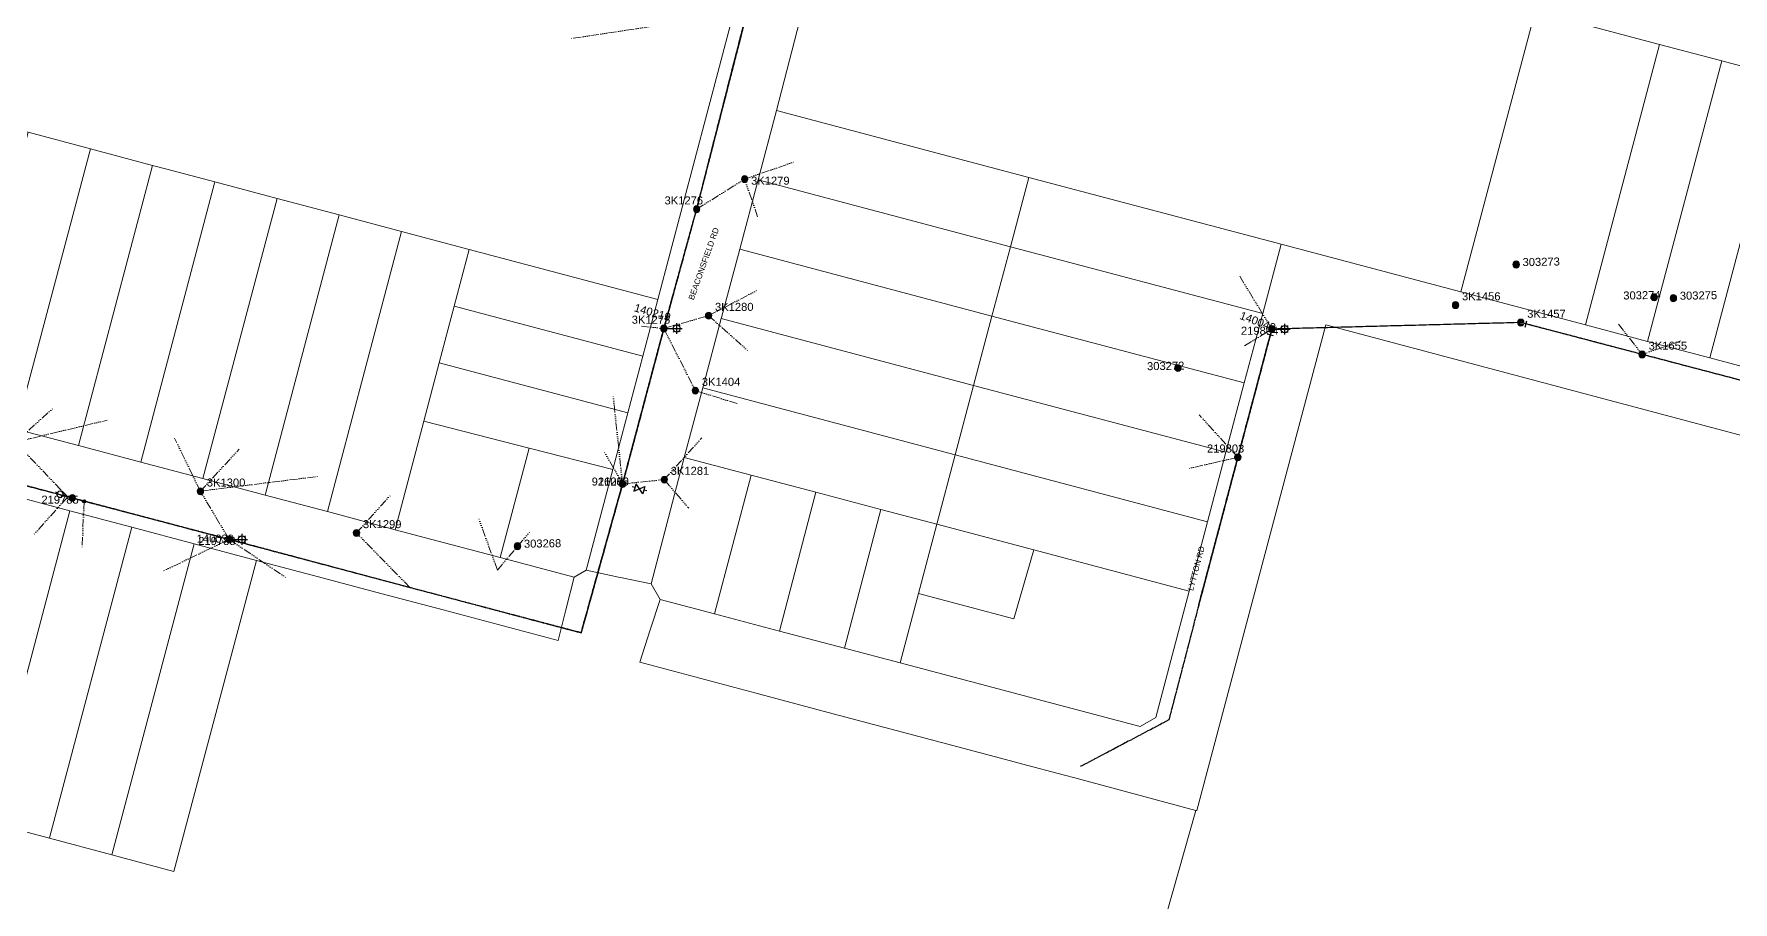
# Model space of a CAD drawing. Header units: metres. Extents: x 256054 to 262066, y 6173540 to 6179224.
# Drawn here: x 258471 to 259002, y 6174721 to 6174992 of the extents above; entities that cross this region are included whole.
import ezdxf
from ezdxf.enums import TextEntityAlignment as Align

# ---------------------------------------------------------------- set-up
doc = ezdxf.new("R2010")
doc.units = ezdxf.units.M
doc.linetypes.add('Cable Exist OH', pattern=[1, 1, 0])
doc.linetypes.add('PHANTOMX2', pattern=[5.6, 2.5, -0.5, 0.15, -0.5, 0.15, -0.5, 0.15, -0.5, 0.15, -0.5])
doc.layers.get('0').update_dxf_attribs({"color": 6})
for name, color, linetype, lineweight in [('Cadastre Land Parcels_SP_EXT', 96, 'Continuous', 15), ('Cadastre Roads_SP_EXT', 54, 'Continuous', 15), ('Mains_HV_EXT', 13, 'Continuous', 25), ('Mains_LV_EXT', 163, 'Continuous', 25), ('Mains_SL_EXT', 131, 'Continuous', 25), ('Services_SP_EXT', 42, 'PHANTOMX2', 20)]:
    doc.layers.add(name, color=color, linetype=linetype, lineweight=lineweight)
for name, color, linetype in [('Equip_LV_EXT', 7, 'Continuous'), ('Equip_SP_HV_EXT', 7, 'Continuous'), ('Equip_SP_LV_EXT', 7, 'Continuous'), ('Equip_SP_SL_EXT', 7, 'Continuous'), ('SupportsOH_SP_TR_HV_LV_SL_EXT', 7, 'Continuous')]:
    doc.layers.add(name, color=color, linetype=linetype)
doc.styles.add('iecARIAL', font='arial.ttf', dxfattribs={"height": 2})
doc.styles.add('POLE_LABEL', font='arial.ttf', dxfattribs={"height": 2})
doc.styles.add('SL_LABEL', font='arial.ttf', dxfattribs={"height": 2})
doc.styles.get("Standard").update_dxf_attribs({"font": 'arial.ttf'})

# ---------------------------------------------------------------- blocks, each defined once
blk = doc.blocks.new('LV_OH_LINKS_OPEN_EXT')
for p, q in [((-0.17, 4.97), (-0.17, 5.46)), ((0.17, 4.97), (0.17, 5.46)), ((-0.17, 3), (-0.17, 2.5)), ((0.17, 3), (0.17, 2.5))]:
    blk.add_line(p, q)
blk.add_lwpolyline([(0, 2.99, 1), (0, 4.98, 1)], format="xyb", close=True)
at = {"flags": 9}
for tag, p in [('ACTUAL_STATUS', (0, 0)), ('CONSTRUCTED_VOLTAGE', (0, -0.2)), ('OPERATING_VOLTAGE', (0, -0.6)), ('ORIENTATION', (0, -0.8)), ('OWNED_BY', (0, -1)), ('STATE', (0, -1.2)), ('SWITCH_TYPE', (0, -1.4)), ('NO_PHASES', (0, -0.4)), ('USAGE', (0, -1.6)), ('LEGEND', (0, -1.8)), ('NOTES', (0, -2))]:
    blk.add_attdef(tag, text='', height=0.2, dxfattribs=at).set_placement(p, align=Align.MIDDLE_LEFT)
at = {"flags": 1}
blk.add_attdef('Z', (0, 0), '', height=0.2, dxfattribs=at)
blk = doc.blocks.new('SL_LANTERN_EXT')
at = {"flags": 9}
for tag, p in [('LRATECODE', (-7.4, 0)), ('LOUTREACHVOCAB', (-7.2, 0)), ('LOUTREACH', (-7, 0)), ('LANTNUMBER', (-6.6, 0)), ('LNEW', (-6.4, 0)), ('LMASTVOCAB', (-6.2, 0)), ('LMAST', (-6, 0)), ('LLAMPVOCAB', (-5.8, 0)), ('LLAMP', (-5.6, 0)), ('LEXIST', (-5.4, 0)), ('LCHARGE3PERCENT', (-5.2, 0)), ('LCHARGE3', (-5, 0)), ('LCHARGE2PERCENT', (-4.8, 0)), ('LCHARGE2', (-4.6, 0)), ('LCHARGE1PERCENT', (-4.4, 0)), ('LCHARGE1', (-4.2, 0)), ('LCATEGORY', (-4, 0)), ('LBRACKETVOCAB', (-3.8, 0)), ('LBRACKET', (-3.6, 0)), ('LKINGHEIGHT', (-3.4, 0)), ('CREPLACE', (-3.2, 0)), ('CREMOVE', (-3, 0)), ('CNUMBER', (-2.8, 0)), ('CNEW', (-2.6, 0)), ('CEXIST', (-2.4, 0)), ('USAGE', (-2.2, 0)), ('STATE', (-2, 0)), ('OWNED_BY', (-1.8, 0)), ('ORIENTATION', (-1.6, 0)), ('OPERATING_VOLTAGE', (-1.4, 0)), ('NO_PHASES', (-1.2, 0)), ('LANTERN_TYPE', (-1, 0)), ('LANTERN_PURPOSE', (-0.8, 0)), ('CONTROL_TYPE', (-0.6, 0)), ('CONSTRUCTED_VOLTAGE', (-0.4, 0))]:
    blk.add_attdef(tag, text='', height=0.001, rotation=270, dxfattribs=at).set_placement(p, align=Align.MIDDLE_LEFT)
for tag, p in [('LREMOVE', (0, -7.6)), ('LREPLACE', (0, -7.8)), ('LTYPE', (0, -8)), ('LTYPEVOCAB', (0, -8.2)), ('LEGEND', (0, -8.4)), ('SUBURB', (0, -8.6)), ('STREETNAME', (0, -8.8)), ('LOCATION', (0, -9)), ('NOTES', (0, -9.2)), ('MAINTAINED_BY', (0, -9.86))]:
    blk.add_attdef(tag, text='', height=0.001, dxfattribs=at).set_placement(p, align=Align.MIDDLE_LEFT)
blk.add_attdef('OPERATED_BY', (0, -9.61), '', height=0.001, dxfattribs=at)
blk.add_wipeout([(5.69, 0), (5.06, -1.06), (4, -1.69), (2.94, -1.06), (2.31, 0), (2.94, 1.06), (4, 1.69), (5.06, 1.06)])
for p, q in [((0, 0), (4, 0)), ((2.94, 1.06), (3.2, 0.8)), ((4, 1.69), (4, 0)), ((5.06, 1.06), (4.8, 0.8)), ((2.94, -1.06), (3.2, -0.8)), ((4, 0), (5.69, 0)), ((4, 0), (4, -1.69)), ((5.06, -1.06), (4.8, -0.8))]:
    blk.add_line(p, q)
blk.add_circle((4, 0), 1.12)
at = {"style": 'SL_LABEL', "flags": 9}
blk.add_attdef('STREET_CODE', text='', height=0.001, rotation=270, dxfattribs=at).set_placement((0, 0), align=Align.MIDDLE_LEFT)
at = {"flags": 1}
blk.add_attdef('Z', (0, 0), '', height=0.001, rotation=270, dxfattribs=at)
at = {"width": 0.9}
blk.add_attdef('LNUMBER', text='', height=1, dxfattribs=at).set_placement((7, -1), align=Align.MIDDLE_LEFT)
blk = doc.blocks.new('POLE_EXT')
blk.add_hatch(color=256).paths.add_polyline_path([(-1, 0, 1), (1, 0, 1)])
blk.add_lwpolyline([(-1, 0, 1), (1, 0, 1)], format="xyb", close=True)
at = {"flags": 8}
blk.add_attdef('pNumber', text='', height=2, dxfattribs=at).set_placement((2.5, 2.5), align=Align.MIDDLE_CENTER)
at = {"style": 'POLE_LABEL', "flags": 9}
for tag, p in [('STRUCTURE_PLANT_NUMBER', (1.35, 0.03)), ('STREET_CODE', (1.35, -0.2))]:
    blk.add_attdef(tag, text='', height=0.2, dxfattribs=at).set_placement(p, align=Align.MIDDLE_LEFT)
at = {"flags": 9}
for tag, p in [('OWNED_BY', (1.35, -0.4)), ('SPECIAL_USE', (1.35, -0.8)), ('STATE', (1.35, -1)), ('cLV', (1.35, -1.4)), ('hDepth', (1.35, -1.6)), ('hDia', (1.35, -1.8)), ('cHV', (1.35, -2)), ('cLinedev', (1.35, -3.4)), ('pExisting', (1.35, -3.8)), ('pFooting', (1.35, -4.4)), ('pNew', (1.35, -4.6)), ('pRelocate', (1.35, -5)), ('pRemove', (1.35, -5.2)), ('pReplace', (1.35, -5.4)), ('PARENT', (1.35, -0.6)), ('USAGE', (1.35, -1.2)), ('LBRACKET', (1.35, -2.2)), ('LExisting', (1.35, -2.4)), ('LANTNUMBER', (1.35, -2.6)), ('LOther', (1.35, -2.8)), ('LRemove', (1.35, -3)), ('LEGEND', (1.35, -3.2)), ('LOCATION', (1.35, -3.6)), ('PFNUMBER', (1.35, -4)), ('NEWPFNUMBER', (1.35, -4.2)), ('pStay', (1.35, -5.6)), ('pType', (1.35, -5.8)), ('cspan', (1.35, -6)), ('STREETNAME', (1.35, -6.2)), ('SUBURB', (1.35, -6.4)), ('OPERATED_BY', (1.36, -7.01)), ('NOTES', (1.35, -6.6)), ('MAINTAINED_BY', (1.36, -6.81))]:
    blk.add_attdef(tag, text='', height=0.2, dxfattribs=at).set_placement(p, align=Align.MIDDLE_LEFT)
at = {"flags": 1}
blk.add_attdef('Z', (1.35, -7.33), '', height=0.2, dxfattribs=at)
blk = doc.blocks.new('HV_DOF_CLOSED_EXT')
for p, q in [((0, 7.9), (0, 6.94)), ((0, 4.06), (0, 3.1))]:
    blk.add_line(p, q)
blk.add_lwpolyline([(-1.2, 4.06), (1.2, 4.06), (-1.2, 6.94), (1.2, 6.94)], close=True)
for tag, height, flags, p in [('STREET_CODE', 0.2, 9, (1.5, 0)), ('ASSET_NUM', 2.5, 8, (2, 2)), ('ACTUAL_STATUS', 0.2, 9, (1.5, -0.2)), ('CONSTRUCTED_VOLTAGE', 0.2, 9, (1.5, -0.4)), ('OPERATING_VOLTAGE', 0.2, 9, (1.5, -0.8)), ('ORIENTATION', 0.2, 9, (1.5, -1)), ('OWNED_BY', 0.2, 9, (1.5, -1.2)), ('OPERATED_BY', 0.2, 9, (1.5, -1.4)), ('STATE', 0.2, 9, (1.5, -1.8)), ('SWITCH_TYPE', 0.2, 9, (1.5, -2)), ('STREETNAME', 0.2, 9, (1.5, -2.8)), ('SUBURB', 0.2, 9, (1.5, -3)), ('Z', 0.2, 1, (1.5, -3.6)), ('NO_PHASES', 0.2, 9, (1.5, -0.6)), ('MAINTAINED_BY', 0.2, 9, (1.5, -1.6)), ('USAGE', 0.2, 9, (1.5, -2.2)), ('LEGEND', 0.2, 9, (1.5, -2.4)), ('LOCATION', 0.2, 9, (1.5, -2.6)), ('NOTES', 0.2, 9, (1.5, -3.2)), ('LABEL_ALIGNMENT', 0.2, 9, (1.5, -3.4))]:
    blk.add_attdef(tag, text='', height=height, dxfattribs=dict(flags=flags)).set_placement(p, align=Align.MIDDLE_LEFT)
blk = doc.blocks.new('End Shackle_EXT')
blk.add_wipeout([(0, 0.25), (1.81, 0.25), (1.82, -0.25), (0, -0.25)])
blk.add_line((1.81, -1), (1.81, 1))
at = {"flags": 1}
blk.add_attdef('Z', (0, 0), '', height=0.2, dxfattribs=at)
at = {"flags": 9}
for tag, p in [('CONNECTOR_TYPE', (0, 0)), ('CONSTRUCTED_VOLTAGE', (0, -0.2)), ('OPERATING_VOLTAGE', (0, -0.6)), ('ORIENTATION', (0, -0.8)), ('OWNED_BY', (0, -1)), ('STATE', (0, -1.2)), ('NO_PHASES', (0, -0.4)), ('USAGE', (0, -1.4)), ('NOTES', (0, -1.6))]:
    blk.add_attdef(tag, text='', height=0.2, dxfattribs=at).set_placement(p, align=Align.MIDDLE_LEFT)
blk = doc.blocks.new('CONNECTOR_NODE_EXT')
h = blk.add_hatch(color=256)
edge = h.paths.add_edge_path()
edge.add_arc((0, 0), 0.5, 0, 360)
blk.add_circle((0, 0), 0.5)
at = {"flags": 1}
blk.add_attdef('Z', (0, 0), '', height=0.2, dxfattribs=at)
at = {"flags": 9}
for tag, p in [('CONNECTOR_TYPE', (0, 0)), ('CONSTRUCTED_VOLTAGE', (0, -0.2)), ('OPERATING_VOLTAGE', (0, -0.6)), ('ORIENTATION', (0, -0.8)), ('SUBTYPE', (0, -1)), ('NO_PHASES', (0, -0.4)), ('USAGE', (0, -1.2)), ('NOTES', (0, -1.4))]:
    blk.add_attdef(tag, text='', height=0.2, dxfattribs=at).set_placement(p, align=Align.MIDDLE_LEFT)

msp = doc.modelspace()

# ---------------------------------------------------------------- linework, layer by layer
at = {"layer": 'Cadastre Land Parcels_SP_EXT', "linetype": 'Continuous'}
for points in [[(259190.15, 6175026.18), (259106.31, 6175048.38), (259050.17, 6175063.25), (258962.8, 6175086.22), (258951.54, 6175042.52), (258939.94, 6174998.74), (258978.85, 6174988.45), (258998.29, 6174983.3), (259017.74, 6174978.16), (259037.18, 6174973.01), (259056.62, 6174967.86), (259091.86, 6174958.52), (259103.09, 6174987.39), (259113.73, 6175014.73), (259178.97, 6174997.47), (259190.15, 6175026.18)], [(258689.01, 6174996.29), (258651.33, 6175006.29), (258632.41, 6175011.32), (258613.08, 6175016.45), (258594.63, 6175021.35), (258576.17, 6175026.25), (258570.48, 6175027.76), (258557.72, 6175031.15), (258539.14, 6175036.08), (258517.97, 6175041.7), (258496.33, 6175047.45), (258472.87, 6175053.68), (258449.71, 6174966.19), (258469.15, 6174961.03), (258488.59, 6174955.87), (258508.02, 6174950.7), (258512.44, 6174949.53), (258527.46, 6174945.54), (258546.9, 6174940.38), (258566.34, 6174935.22), (258585.78, 6174930.06), (258606.96, 6174924.44), (258665.86, 6174908.79), (258689.01, 6174996.29)], [(258939.94, 6174998.74), (258726.11, 6175055.39), (258723.13, 6175045.62), (258716.58, 6175020.69), (258702.92, 6174967.83), (258781.76, 6174946.95), (258860.59, 6174926.07), (258916.78, 6174911.19), (258939.94, 6174998.74)], [(258978.85, 6174988.45), (258939.94, 6174998.74), (258916.78, 6174911.19), (258955.66, 6174900.89), (258978.85, 6174988.45)], [(258998.29, 6174983.3), (258978.85, 6174988.45), (258955.66, 6174900.89), (258975.1, 6174895.74), (258998.29, 6174983.3)], [(259017.74, 6174978.16), (258998.29, 6174983.3), (258975.1, 6174895.74), (258994.54, 6174890.59), (259017.74, 6174978.16)], [(259037.18, 6174973.01), (259017.74, 6174978.16), (258994.54, 6174890.59), (259013.99, 6174885.44), (259037.18, 6174973.01)], [(258781.76, 6174946.95), (258702.92, 6174967.83), (258697.18, 6174946.17), (258776.02, 6174925.29), (258781.76, 6174946.95)], [(258488.59, 6174955.87), (258469.15, 6174961.03), (258446, 6174873.53), (258465.44, 6174868.37), (258488.59, 6174955.87)], [(258508.02, 6174950.7), (258488.59, 6174955.87), (258465.44, 6174868.37), (258484.87, 6174863.21), (258508.02, 6174950.7)], [(258527.46, 6174945.54), (258512.44, 6174949.53), (258508.02, 6174950.7), (258484.87, 6174863.21), (258504.31, 6174858.05), (258527.46, 6174945.54)], [(258776.02, 6174925.29), (258697.18, 6174946.17), (258691.45, 6174924.52), (258770.28, 6174903.64), (258776.02, 6174925.29)], [(258860.59, 6174926.07), (258781.76, 6174946.95), (258776.02, 6174925.29), (258854.85, 6174904.41), (258860.59, 6174926.07)], [(258546.9, 6174940.38), (258527.46, 6174945.54), (258504.31, 6174858.05), (258523.75, 6174852.89), (258546.9, 6174940.38)], [(258566.34, 6174935.22), (258546.9, 6174940.38), (258523.75, 6174852.89), (258543.19, 6174847.73), (258566.34, 6174935.22)], [(258585.78, 6174930.06), (258566.34, 6174935.22), (258543.19, 6174847.73), (258562.63, 6174842.57), (258585.78, 6174930.06)], [(258592.77, 6174870.82), (258597.6, 6174889.08), (258602.28, 6174906.76), (258606.96, 6174924.44), (258585.78, 6174930.06), (258562.63, 6174842.57), (258583.81, 6174836.94), (258592.77, 6174870.82)], [(258854.85, 6174904.41), (258776.02, 6174925.29), (258770.28, 6174903.64), (258849.12, 6174882.76), (258854.85, 6174904.41)], [(258665.86, 6174908.79), (258606.96, 6174924.44), (258602.28, 6174906.76), (258661.19, 6174891.12), (258665.86, 6174908.79)], [(258770.28, 6174903.64), (258691.45, 6174924.52), (258685.79, 6174903.16), (258685.71, 6174902.86), (258764.55, 6174881.98), (258770.28, 6174903.64)], [(258661.19, 6174891.12), (258602.28, 6174906.76), (258597.6, 6174889.08), (258656.51, 6174873.44), (258661.19, 6174891.12)], [(258849.12, 6174882.76), (258770.28, 6174903.64), (258764.55, 6174881.98), (258843.38, 6174861.1), (258849.12, 6174882.76)], [(258764.55, 6174881.98), (258685.71, 6174902.86), (258679.98, 6174881.2), (258758.81, 6174860.32), (258764.55, 6174881.98)], [(259116.44, 6174836.62), (258874.63, 6174900.89), (258834.32, 6174749.29), (258833.98, 6174749.23), (258806.56, 6174652.62), (258825.92, 6174647.47), (258845.36, 6174642.31), (258864.74, 6174637.16), (258884.2, 6174631.98), (258903.63, 6174626.82), (258923.09, 6174621.65), (258942.58, 6174616.47), (258959.58, 6174611.95), (258962.6, 6174611.15), (258981.62, 6174606.1), (259022.28, 6174595.29), (259116.44, 6174836.62)], [(258656.51, 6174873.44), (258597.6, 6174889.08), (258592.77, 6174870.82), (258625.7, 6174862.43), (258651.83, 6174855.77), (258656.51, 6174873.44)], [(258758.81, 6174860.32), (258679.98, 6174881.2), (258674.15, 6174859.51), (258695, 6174854), (258715.29, 6174848.63), (258735.59, 6174843.26), (258753.02, 6174838.65), (258758.81, 6174860.32)], [(258843.38, 6174861.1), (258764.55, 6174881.98), (258758.81, 6174860.32), (258837.65, 6174839.44), (258843.38, 6174861.1)], [(258625.7, 6174862.43), (258592.77, 6174870.82), (258583.81, 6174836.94), (258616.65, 6174828.22), (258625.7, 6174862.43)], [(258643.49, 6174824.25), (258651.83, 6174855.77), (258625.7, 6174862.43), (258616.65, 6174828.22), (258639.77, 6174822.08), (258643.49, 6174824.25)], [(258695, 6174854), (258674.15, 6174859.51), (258663.78, 6174820.04), (258666.63, 6174815.15), (258683.61, 6174810.66), (258695, 6174854)], [(258837.65, 6174839.44), (258758.81, 6174860.32), (258753.02, 6174838.65), (258783.35, 6174830.63), (258831.91, 6174817.78), (258837.65, 6174839.44)], [(258715.29, 6174848.63), (258695, 6174854), (258683.61, 6174810.66), (258703.9, 6174805.29), (258715.29, 6174848.63)], [(258482.13, 6174842.86), (258462.7, 6174848.03), (258436.96, 6174750.92), (258456.4, 6174745.75), (258482.13, 6174842.86)], [(258735.59, 6174843.26), (258715.29, 6174848.63), (258703.9, 6174805.29), (258724.2, 6174799.92), (258735.59, 6174843.26)], [(258475.87, 6174740.73), (258501.57, 6174837.7), (258482.13, 6174842.86), (258456.4, 6174745.75), (258475.83, 6174740.58), (258475.87, 6174740.73)], [(258747.31, 6174816.98), (258753.02, 6174838.65), (258735.59, 6174843.26), (258724.2, 6174799.92), (258741.6, 6174795.32), (258747.31, 6174816.98)], [(258521.01, 6174832.53), (258501.57, 6174837.7), (258475.87, 6174740.73), (258475.83, 6174740.58), (258495.27, 6174735.42), (258521.01, 6174832.53)], [(258783.35, 6174830.63), (258753.02, 6174838.65), (258747.31, 6174816.98), (258777.09, 6174809.11), (258783.35, 6174830.63)], [(258540.45, 6174827.37), (258521.01, 6174832.53), (258495.27, 6174735.42), (258514.71, 6174730.25), (258540.45, 6174827.37)]]:
    msp.add_lwpolyline(points, close=True, dxfattribs=at)
at = {"layer": 'Mains_HV_EXT', "linetype": 'Cable Exist OH'}
msp.add_lwpolyline([(258654.86, 6174851.22), (258641.92, 6174804.74)], dxfattribs=at)
at = {"layer": 'Mains_LV_EXT', "linetype": 'Cable Exist OH'}
for points in [[(258678.01, 6174937.01), (258692.82, 6174995.08)], [(259126.46, 6174851.46), (259075.9, 6174864.74), (259012.33, 6174881.44), (258973.42, 6174891.66)], [(258482.94, 6174846.82), (258443.57, 6174857.27)], [(258834.86, 6174813.36), (258847.1, 6174859.54)], [(258641.92, 6174804.74), (258654.86, 6174851.22)], [(258486.62, 6174845.78), (258482.94, 6174846.82)]]:
    msp.add_lwpolyline(points, dxfattribs=at)
at = {"layer": 'Services_SP_EXT'}
for points in [[(258680.65, 6174996.6), (258638.79, 6174990.28)], [(258693.01, 6174946.42), (258708.83, 6174951.87)], [(258678.01, 6174937.01), (258693.01, 6174946.42)], [(258697.06, 6174934.67), (258693.01, 6174946.42)], [(258681.74, 6174903.77), (258696.72, 6174911.58)], [(258681.74, 6174903.77), (258693.92, 6174892.91)], [(258966, 6174901.12), (258973.42, 6174891.66)], [(258985.54, 6174895.95), (258973.42, 6174891.66)], [(258654.86, 6174851.22), (258651.89, 6174878.92)], [(258677.61, 6174880.36), (258690.85, 6174876.25)], [(258465.15, 6174864.27), (258477, 6174874.9)], [(258847.1, 6174859.54), (258835.01, 6174872.78)], [(258465.15, 6174864.27), (258493.87, 6174871.12)], [(258481.51, 6174847.2), (258479.28, 6174849.48), (258465.15, 6174864.27)], [(258522.97, 6174848.92), (258514.87, 6174865.54)], [(258522.97, 6174848.92), (258535.1, 6174862.1)], [(258654.86, 6174851.22), (258649.24, 6174861.08)], [(258667.9, 6174852.57), (258679.64, 6174865.63)], [(258847.1, 6174859.54), (258831.62, 6174856)], [(258523.05, 6174849), (258559.96, 6174853.59)], [(258654.86, 6174851.22), (258667.9, 6174852.57)], [(258667.9, 6174852.57), (258675.58, 6174843.61)], [(258481.51, 6174847.2), (258471.02, 6174835.51)], [(258486.62, 6174845.78), (258486.03, 6174831.53)], [(258571.74, 6174835.92), (258582.3, 6174847.65)], [(258615.75, 6174824.3), (258610, 6174840.3)], [(258588.48, 6174818.83), (258571.74, 6174835.92)], [(258615.75, 6174824.3), (258622.04, 6174831.76), (258625.81, 6174836.15)]]:
    msp.add_lwpolyline(points, dxfattribs=at)

# ---------------------------------------------------------------- block references
at = {"layer": 'Equip_LV_EXT'}
msp.add_blockref('CONNECTOR_NODE_EXT', (258486.62, 6174845.78), dxfattribs=at)
at = {"layer": 'Equip_SP_HV_EXT'}
ref = msp.add_blockref('HV_DOF_CLOSED_EXT', (258654.86, 6174851.22), dxfattribs=dict(at, rotation=253.9001119833878))
ref.add_attrib('ASSET_NUM', '26269', dxfattribs={"layer": '0', "height": 2.5}).set_placement((258656.86, 6174851.97), align=Align.MIDDLE_RIGHT)
at = {"layer": 'Equip_SP_LV_EXT', "rotation": 72.6459752841574}
msp.add_blockref('LV_OH_LINKS_OPEN_EXT', (258482.94, 6174846.82), dxfattribs=at)
at = {"layer": 'SupportsOH_SP_TR_HV_LV_SL_EXT'}
ref = msp.add_blockref('POLE_EXT', (258693.01, 6174946.42), dxfattribs=at)
ref.add_attrib('ASSET_NUM', '3K1279', dxfattribs={"layer": '0', "height": 2.5, "style": 'POLE_LABEL'}).set_placement((258695.01, 6174947.17), align=Align.TOP_LEFT)
ref = msp.add_blockref('POLE_EXT', (258678.01, 6174937.01), dxfattribs=at)
ref.add_attrib('ASSET_NUM', '3K1276', dxfattribs={"layer": '0', "height": 2.5, "style": 'POLE_LABEL'}).set_placement((258680.01, 6174937.76), align=Align.BOTTOM_RIGHT)
ref = msp.add_blockref('POLE_EXT', (258934.04, 6174919.74), dxfattribs=at)
ref.add_attrib('ASSET_NUM', '303273', dxfattribs={"layer": '0', "height": 2.5, "rotation": 1, "style": 'POLE_LABEL'}).set_placement((258936.04, 6174920.49), align=Align.MIDDLE_LEFT)
ref = msp.add_blockref('POLE_EXT', (258915.11, 6174907.07), dxfattribs=at)
ref.add_attrib('ASSET_NUM', '3K1456', dxfattribs={"layer": '0', "height": 2.5, "style": 'POLE_LABEL'}).set_placement((258917.11, 6174907.82), align=Align.BOTTOM_LEFT)
ref = msp.add_blockref('POLE_EXT', (258977.17, 6174909.51), dxfattribs=at)
ref.add_attrib('ASSET_NUM', '303274', dxfattribs={"layer": '0', "height": 2.5, "rotation": 1, "style": 'POLE_LABEL'}).set_placement((258979.17, 6174910.26), align=Align.MIDDLE_RIGHT)
ref = msp.add_blockref('POLE_EXT', (258983.18, 6174909.23), dxfattribs=at)
ref.add_attrib('ASSET_NUM', '303275', dxfattribs={"layer": '0', "height": 2.5, "rotation": 1, "style": 'POLE_LABEL'}).set_placement((258985.18, 6174909.98), align=Align.MIDDLE_LEFT)
ref = msp.add_blockref('POLE_EXT', (258681.74, 6174903.77), dxfattribs=at)
ref.add_attrib('ASSET_NUM', '3K1280', dxfattribs={"layer": '0', "height": 2.5, "style": 'POLE_LABEL'}).set_placement((258683.74, 6174904.52), align=Align.BOTTOM_LEFT)
ref = msp.add_blockref('POLE_EXT', (258935.49, 6174901.62), dxfattribs=at)
ref.add_attrib('ASSET_NUM', '3K1457', dxfattribs={"layer": '0', "height": 2.5, "style": 'POLE_LABEL'}).set_placement((258937.49, 6174902.37), align=Align.BOTTOM_LEFT)
ref = msp.add_blockref('POLE_EXT', (258973.42, 6174891.66), dxfattribs=at)
ref.add_attrib('ASSET_NUM', '3K1655', dxfattribs={"layer": '0', "height": 2.5, "style": 'POLE_LABEL'}).set_placement((258975.42, 6174892.41), align=Align.BOTTOM_LEFT)
ref = msp.add_blockref('POLE_EXT', (258828.38, 6174887.44), dxfattribs=at)
ref.add_attrib('ASSET_NUM', '303272', dxfattribs={"layer": '0', "height": 2.5, "rotation": 1, "style": 'POLE_LABEL'}).set_placement((258830.38, 6174888.19), align=Align.MIDDLE_RIGHT)
ref = msp.add_blockref('POLE_EXT', (258677.61, 6174880.36), dxfattribs=at)
ref.add_attrib('ASSET_NUM', '3K1404', dxfattribs={"layer": '0', "height": 2.5, "style": 'POLE_LABEL'}).set_placement((258679.61, 6174881.11), align=Align.BOTTOM_LEFT)
ref = msp.add_blockref('POLE_EXT', (258847.1, 6174859.54), dxfattribs=at)
ref.add_attrib('ASSET_NUM', '219803', dxfattribs={"layer": '0', "height": 2.5, "style": 'POLE_LABEL'}).set_placement((258849.1, 6174860.29), align=Align.BOTTOM_RIGHT)
ref = msp.add_blockref('POLE_EXT', (258667.9, 6174852.57), dxfattribs=at)
ref.add_attrib('ASSET_NUM', '3K1281', dxfattribs={"layer": '0', "height": 2.5, "style": 'POLE_LABEL'}).set_placement((258669.9, 6174853.32), align=Align.BOTTOM_LEFT)
ref = msp.add_blockref('POLE_EXT', (258522.97, 6174848.92), dxfattribs=at)
ref.add_attrib('ASSET_NUM', '3K1300', dxfattribs={"layer": '0', "height": 2.5, "style": 'POLE_LABEL'}).set_placement((258524.97, 6174849.67), align=Align.BOTTOM_LEFT)
ref = msp.add_blockref('POLE_EXT', (258654.86, 6174851.22), dxfattribs=at)
ref.add_attrib('ASSET_NUM', '911086', dxfattribs={"layer": '0', "height": 2.5, "style": 'POLE_LABEL'}).set_placement((258656.86, 6174851.97), align=Align.MIDDLE_RIGHT)
ref = msp.add_blockref('POLE_EXT', (258482.94, 6174846.82), dxfattribs=at)
ref.add_attrib('ASSET_NUM', '219785', dxfattribs={"layer": '0', "height": 2.5, "style": 'POLE_LABEL'}).set_placement((258484.94, 6174847.57), align=Align.TOP_RIGHT)
ref = msp.add_blockref('POLE_EXT', (258571.74, 6174835.92), dxfattribs=at)
ref.add_attrib('ASSET_NUM', '3K1299', dxfattribs={"layer": '0', "height": 2.5, "style": 'POLE_LABEL'}).set_placement((258573.74, 6174836.67), align=Align.BOTTOM_LEFT)
ref = msp.add_blockref('POLE_EXT', (258622.04, 6174831.79), dxfattribs=at)
ref.add_attrib('ASSET_NUM', '303268', dxfattribs={"layer": '0', "height": 2.5, "rotation": 1, "style": 'POLE_LABEL'}).set_placement((258624.04, 6174832.54), align=Align.MIDDLE_LEFT)

# ---------------------------------------------------------------- texts
at = {"layer": 'Cadastre Roads_SP_EXT'}
msp.add_text('LYTTON RD', height=1.8, rotation=75.1104, dxfattribs=at).set_placement((258833.11, 6174817.72))

# ---------------------------------------------------------------- next in the draw order: block references
at = {"layer": 'Equip_SP_SL_EXT'}
ref = msp.add_blockref('SL_LANTERN_EXT', (258667.76, 6174899.75), dxfattribs=at)
ref.add_attrib('ASSET_NUM', '140219', dxfattribs={"layer": '0', "height": 2.5, "rotation": 344.003, "style": 'iecARIAL'}).set_placement((258669.26, 6174901.25), align=Align.BOTTOM_RIGHT)
ref = msp.add_blockref('SL_LANTERN_EXT', (258857.71, 6174899.56), dxfattribs=at)
ref.add_attrib('ASSET_NUM', '140049', dxfattribs={"layer": '0', "height": 2.5, "rotation": 339.3584, "style": 'iecARIAL'}).set_placement((258859.21, 6174901.06), align=Align.TOP_RIGHT)
ref = msp.add_blockref('SL_LANTERN_EXT', (258531.95, 6174833.91), dxfattribs=at)
ref.add_attrib('ASSET_NUM', '140039', dxfattribs={"layer": '0', "height": 2.5, "style": 'iecARIAL'}).set_placement((258533.45, 6174835.41), align=Align.TOP_RIGHT)

# ---------------------------------------------------------------- next in the draw order: linework, layer by layer
at = {"layer": 'Cadastre Roads_SP_EXT', "linetype": 'Continuous'}
msp.add_lwpolyline([(258674.15, 6174859.51), (258679.98, 6174881.2), (258685.71, 6174902.86), (258685.79, 6174903.16), (258691.45, 6174924.52), (258697.18, 6174946.17), (258702.92, 6174967.83), (258716.58, 6175020.69), (258697.39, 6175027.94), (258693.62, 6175013.68), (258689.01, 6174996.29), (258665.86, 6174908.79), (258661.19, 6174891.12), (258656.51, 6174873.44), (258651.83, 6174855.77), (258643.49, 6174824.25), (258653.64, 6174822.14), (258654.22, 6174822.02), (258663.78, 6174820.04), (258674.15, 6174859.51)], close=True, dxfattribs=at)
for points in [[(259013.99, 6174885.44), (258994.54, 6174890.59), (258975.1, 6174895.74), (258955.66, 6174900.89), (258916.78, 6174911.19), (258916.78, 6174911.19), (258860.59, 6174926.07), (258854.85, 6174904.41), (258849.12, 6174882.76), (258843.38, 6174861.1), (258837.65, 6174839.44), (258831.91, 6174817.78), (258826.17, 6174796.13), (258821.46, 6174778.33), (258816.57, 6174775.49), (258784.32, 6174784.02), (258780.45, 6174785.04), (258741.6, 6174795.32), (258724.2, 6174799.92), (258703.9, 6174805.29), (258683.61, 6174810.66), (258666.63, 6174815.15), (258663.51, 6174805.62), (258660.21, 6174795.56), (258696.14, 6174786.01), (258719.12, 6174779.9), (258736.79, 6174775.21), (258754.46, 6174770.51), (258772.89, 6174765.61), (258775.66, 6174764.88), (258777.6, 6174764.36), (258779.53, 6174763.85), (258792.93, 6174760.29), (258796.14, 6174759.43), (258812.75, 6174755.02), (258833.98, 6174749.23), (258834.32, 6174749.29), (258874.63, 6174900.89), (259116.44, 6174836.62)], [(258462.7, 6174848.03), (258482.13, 6174842.86), (258501.57, 6174837.7), (258521.01, 6174832.53), (258540.45, 6174827.37), (258559.88, 6174822.2), (258579.32, 6174817.04), (258598.76, 6174811.88), (258634.69, 6174802.33), (258637.16, 6174811.94), (258637.16, 6174811.94), (258639.77, 6174822.08), (258616.65, 6174828.22), (258583.81, 6174836.94), (258562.63, 6174842.57), (258543.19, 6174847.73), (258523.75, 6174852.89), (258504.31, 6174858.05), (258484.87, 6174863.21), (258465.44, 6174868.37)]]:
    msp.add_lwpolyline(points, dxfattribs=at)
at = {"layer": 'Mains_HV_EXT', "linetype": 'Cable Exist OH'}
for points in [[(258692.86, 6174995.07), (258678, 6174937.16), (258667.76, 6174899.75), (258654.86, 6174851.22)], [(258212.31, 6174918.73), (258641.92, 6174804.74)]]:
    msp.add_lwpolyline(points, dxfattribs=at)
at = {"layer": 'Mains_LV_EXT', "linetype": 'Cable Exist OH'}
for points in [[(258667.76, 6174899.75), (258678.01, 6174937.01)], [(258654.86, 6174851.22), (258667.76, 6174899.75)], [(258531.95, 6174833.91), (258486.62, 6174845.78)], [(258588.48, 6174818.83), (258531.95, 6174833.91)]]:
    msp.add_lwpolyline(points, dxfattribs=at)
at = {"layer": 'Mains_SL_EXT', "linetype": 'Cable Exist OH'}
for points in [[(258667.76, 6174899.75), (258678.01, 6174937.01), (258692.82, 6174995.08)], [(258641.92, 6174804.74), (258654.86, 6174851.22), (258667.76, 6174899.75)], [(258531.95, 6174833.91), (258482.94, 6174846.82), (258443.6, 6174857.12)], [(258641.92, 6174804.74), (258588.48, 6174818.83), (258531.95, 6174833.91)]]:
    msp.add_lwpolyline(points, dxfattribs=at)
at = {"layer": 'Services_SP_EXT'}
for points in [[(258857.71, 6174899.56), (258847.45, 6174916.45)], [(258667.76, 6174899.75), (258681.74, 6174903.77)], [(258660.76, 6174900.45), (258667.76, 6174899.75)], [(258667.76, 6174899.75), (258677.61, 6174880.36)], [(258849.2, 6174894.36), (258857.71, 6174899.56)], [(258531.95, 6174833.91), (258522.97, 6174848.92)], [(258531.95, 6174833.91), (258511.47, 6174824.07)], [(258531.95, 6174833.91), (258549.7, 6174821.97)]]:
    msp.add_lwpolyline(points, dxfattribs=at)

# ---------------------------------------------------------------- next in the draw order: block references
at = {"layer": 'SupportsOH_SP_TR_HV_LV_SL_EXT'}
ref = msp.add_blockref('POLE_EXT', (258667.76, 6174899.75), dxfattribs=at)
ref.add_attrib('ASSET_NUM', '3K1275', dxfattribs={"layer": '0', "height": 2.5, "style": 'POLE_LABEL'}).set_placement((258669.76, 6174900.5), align=Align.BOTTOM_RIGHT)
ref = msp.add_blockref('POLE_EXT', (258857.71, 6174899.56), dxfattribs=at)
ref.add_attrib('ASSET_NUM', '219804', dxfattribs={"layer": '0', "height": 2.5, "style": 'POLE_LABEL'}).set_placement((258859.71, 6174900.31), align=Align.TOP_RIGHT)
ref = msp.add_blockref('POLE_EXT', (258531.95, 6174833.91), dxfattribs=at)
ref.add_attrib('ASSET_NUM', '219788', dxfattribs={"layer": '0', "height": 2.5, "style": 'POLE_LABEL'}).set_placement((258533.95, 6174834.66), align=Align.TOP_RIGHT)

# ---------------------------------------------------------------- next in the draw order: texts
at = {"layer": 'Cadastre Roads_SP_EXT'}
msp.add_text('BEACONSFIELD RD', height=1.8, rotation=70.3927, dxfattribs=at).set_placement((258677.07, 6174908.5))

# ---------------------------------------------------------------- next in the draw order: block references
at = {"layer": 'Mains_LV_EXT'}
for p, rotation in [((258857.71, 6174899.56), 253.9333254302613), ((258935.38, 6174901.65), 344.9819575630096)]:
    msp.add_blockref('End Shackle_EXT', p, dxfattribs=dict(at, rotation=rotation))

# ---------------------------------------------------------------- next in the draw order: linework, layer by layer
at = {"layer": 'Mains_HV_EXT', "linetype": 'Cable Exist OH'}
msp.add_lwpolyline([(259126.46, 6174851.46), (258935.49, 6174901.62), (258857.71, 6174899.56), (258834.86, 6174813.36), (258825.52, 6174777.52), (258797.91, 6174762.97)], dxfattribs=at)
at = {"layer": 'Mains_LV_EXT', "linetype": 'Cable Exist OH'}
for points in [[(258847.1, 6174859.54), (258857.71, 6174899.56)], [(258973.42, 6174891.66), (258935.38, 6174901.65)]]:
    msp.add_lwpolyline(points, dxfattribs=at)
at = {"layer": 'Mains_SL_EXT', "linetype": 'Cable Exist OH'}
msp.add_lwpolyline([(258834.86, 6174813.36), (258847.1, 6174859.54), (258857.71, 6174899.56)], dxfattribs=at)

doc.saveas('drawing.dxf')
